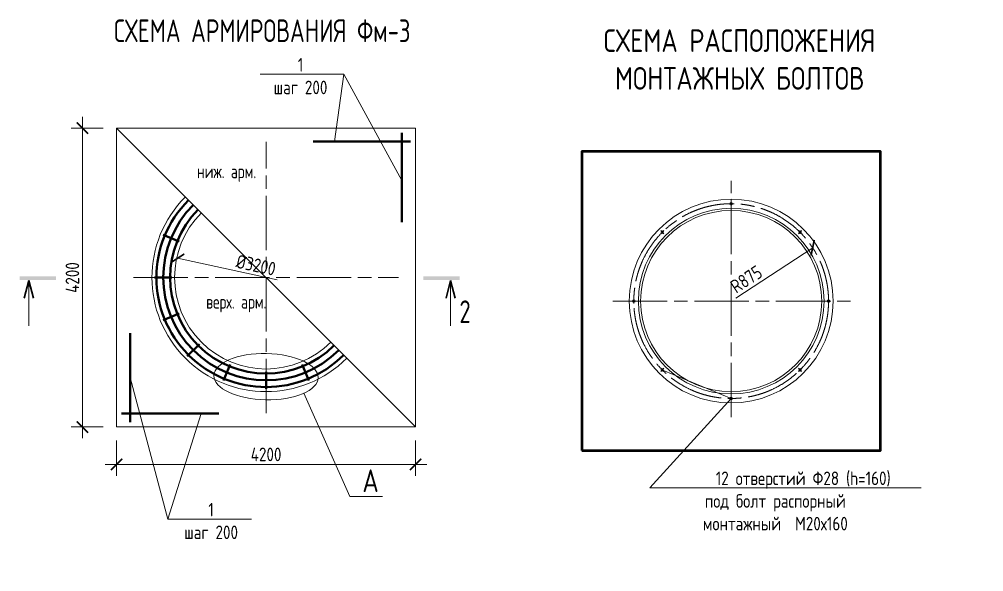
# Model space of a CAD drawing. Header units: millimetres. Extents: x 20530103 to 31271019, y 32092698 to 33532929.
# Drawn here: x 26401159 to 26422453, y 33017377 to 33029575 of the extents above; entities that cross this region are included whole.
import ezdxf
from ezdxf import colors
from ezdxf.entities.mleader import LeaderData, LeaderLine
from ezdxf.enums import TextEntityAlignment as Align
from ezdxf.lldxf.tags import DXFTag
from ezdxf.math import Vec2, Vec3

# ---------------------------------------------------------------- set-up
doc = ezdxf.new("R2010")
doc.units = ezdxf.units.MM
doc.linetypes.add('AM_ISO08W050', pattern=[18, 12, -1.5, 3, -1.5])
doc.styles.add('GOST 2.304', font='GOST.TTF')
tags = doc.linetypes.add('5-2', pattern=[3.5, 2.5, -1]).pattern_tags.tags
tags[6:7] = [DXFTag(74, 4), DXFTag(75, 0), DXFTag(340, '0'), DXFTag(46, 1.0), DXFTag(50, 0.0), DXFTag(44, 0.0), DXFTag(45, 0.0)]
tags[4:5] = [DXFTag(74, 4), DXFTag(75, 0), DXFTag(340, '0'), DXFTag(46, 1.0), DXFTag(50, 0.0), DXFTag(44, 0.0), DXFTag(45, 0.0)]
doc.dimstyles.new('м20', dxfattribs={"dimscale": 100, "dimtxt": 3, "dimasz": 2.5, "dimexe": 2.5, "dimexo": 3, "dimgap": 0.7, "dimtad": 1, "dimdec": 0, "dimlfac": 0.2, "dimtxsty": 'GOST 2.304', "dimblk": 'ARCHTICK', "dimcen": 2.5, "dimdle": 2.5, "dimclrd": 7, "dimclre": 7, "dimclrt": 256, "dimadec": 1, "dimazin": 0, "dimtfac": 1, "dimtdec": 0, "dimtmove": 0, "dimatfit": 3, "dimldrblk": 'NONE', "dimfxl": 1, "dimlwd": 20, "dimlwe": 20, "dimarcsym": 0})

# ---------------------------------------------------------------- blocks, each defined once
blk = doc.blocks.new('_None')
blk = doc.blocks.new('_ArchTick')
at = {"color": 0, "linetype": 'ByBlock', "const_width": 0.15}
blk.add_lwpolyline([(-0.5, -0.5), (0.5, 0.5)], dxfattribs=at)
blk = doc.blocks.new('*D448')
at = {"color": 7, "linetype": 'Continuous', "lineweight": 20, "transparency": 16777216}
for p, q in [((26403308, 33020273), (26403308, 33019497)), ((26409908, 33020273), (26409908, 33019497)), ((26403058, 33019747), (26410158, 33019747))]:
    blk.add_line(p, q, dxfattribs=at)
at = {"color": 7, "linetype": 'Continuous', "lineweight": 20, "transparency": 16777216, "xscale": 250, "yscale": 250, "zscale": 250, "rotation": 180}
blk.add_blockref('_ArchTick', (26403308, 33019747), dxfattribs=at)
at = {"color": 7, "linetype": 'Continuous', "lineweight": 20, "transparency": 16777216, "xscale": 250, "yscale": 250, "zscale": 250}
blk.add_blockref('_ArchTick', (26409908, 33019747), dxfattribs=at)
at = {"color": 7, "linetype": 'Continuous', "lineweight": 20, "transparency": 16777216, "insert": (26406608, 33019967), "char_height": 300, "attachment_point": 5, "style": 'GOST 2.304'}
blk.add_mtext('4200', dxfattribs=at)
blk = doc.blocks.new('*D449')
at = {"color": 7, "linetype": 'Continuous', "lineweight": 20, "transparency": 16777216}
for p, q in [((26402552, 33027423), (26402552, 33020323)), ((26403008, 33027173), (26402302, 33027173)), ((26403008, 33020573), (26402302, 33020573))]:
    blk.add_line(p, q, dxfattribs=at)
at = {"color": 7, "linetype": 'Continuous', "lineweight": 20, "transparency": 16777216, "xscale": 250, "yscale": 250, "zscale": 250}
for p, rotation in [((26402552, 33027173), 90), ((26402552, 33020573), 270)]:
    blk.add_blockref('_ArchTick', p, dxfattribs=dict(at, rotation=rotation))
at = {"color": 7, "linetype": 'Continuous', "lineweight": 20, "transparency": 16777216, "insert": (26402332, 33023873), "char_height": 300, "attachment_point": 5, "rotation": 90, "style": 'GOST 2.304'}
blk.add_mtext('4200', dxfattribs=at)
blk = doc.blocks.new('*D450')
at = {"color": 7, "linetype": 'Continuous', "lineweight": 20, "transparency": 16777216}
blk.add_line((26406849, 33023821), (26404653, 33024298), dxfattribs=at)
at = {"color": 7, "linetype": 'Continuous', "lineweight": 20, "transparency": 16777216, "xscale": 250, "yscale": 250, "zscale": 250, "rotation": 167.7305021858939}
blk.add_blockref('_ArchTick', (26404653, 33024298), dxfattribs=at)
at = {"color": 7, "linetype": 'Continuous', "lineweight": 20, "transparency": 16777216, "insert": (26406385, 33024147), "char_height": 300, "attachment_point": 5, "rotation": 347.7305, "style": 'GOST 2.304'}
blk.add_mtext('%%C3200', dxfattribs=at)
blk = doc.blocks.new('_Dot')
at = {"color": 0, "linetype": 'ByBlock', "lineweight": -2}
blk.add_line((-0.5, 0), (-1, 0), dxfattribs=at)
at = {"color": 0, "linetype": 'ByBlock', "const_width": 0.5}
blk.add_lwpolyline([(-0.25, 0, 1), (0.25, 0, 1)], format="xyb", close=True, dxfattribs=at)
blk = doc.blocks.new('*D459')
at = {"color": 7, "linetype": 'Continuous', "lineweight": 20, "transparency": 16777216}
blk.add_line((26416977, 33023419), (26418676, 33024531), dxfattribs=at)
at = {"color": 7, "linetype": 'Continuous', "lineweight": 20, "transparency": 16777216, "xscale": 250, "yscale": 250, "zscale": 250, "rotation": 33.21497678042191}
blk.add_blockref('_ArchTick', (26418676, 33024531), dxfattribs=at)
at = {"color": 7, "linetype": 'Continuous', "lineweight": 20, "transparency": 16777216, "insert": (26417211, 33023835), "char_height": 300, "attachment_point": 5, "rotation": 33.215, "style": 'GOST 2.304'}
blk.add_mtext('R875', dxfattribs=at)

msp = doc.modelspace()

# ---------------------------------------------------------------- hatches: boundary and pattern name
at = {"linetype": 'Continuous', "lineweight": 20}
h = msp.add_hatch(color=7, dxfattribs=at)
h.dxf.hatch_style = 1
h.paths.add_polyline_path([(26401169.2473, 33023896.7787), (26401169.2473, 33023816.7787), (26401969.2473, 33023816.7787), (26401969.2473, 33023896.7787)])
h = msp.add_hatch(color=7, dxfattribs=at)
h.dxf.hatch_style = 1
h.paths.add_polyline_path([(26410880.9584, 33023896.7787), (26410880.9584, 33023816.7787), (26410080.9584, 33023816.7787), (26410080.9584, 33023896.7787)])

# ---------------------------------------------------------------- linework, layer by layer
at = {"color": 7, "linetype": 'Continuous', "lineweight": 20}
for p, q in [((26408326.1123, 33028360.6376), (26409607.5211, 33026019.1387)), ((26416826.7764, 33025502.9931), (26416926.7764, 33025502.9931)), ((26416876.7764, 33025452.9931), (26416876.7764, 33025552.9931)), ((26415391.8522, 33024908.628), (26415321.1415, 33024837.9173)), ((26415391.8522, 33024837.9173), (26415321.1415, 33024908.628)), ((26418361.7007, 33024908.628), (26418432.4114, 33024837.9173)), ((26418361.7007, 33024837.9173), (26418432.4114, 33024908.628)), ((26401369.2473, 33022806.3824), (26401369.2473, 33023806.3824)), ((26410680.9584, 33022806.3824), (26410680.9584, 33023806.3824)), ((26414776.7764, 33023352.9931), (26414676.7764, 33023352.9931)), ((26414726.7764, 33023402.9931), (26414726.7764, 33023302.9931)), ((26418976.7764, 33023352.9931), (26419076.7764, 33023352.9931)), ((26419026.7764, 33023302.9931), (26419026.7764, 33023402.9931)), ((26415391.8522, 33021797.3582), (26415321.1415, 33021868.0688)), ((26415391.8522, 33021868.0688), (26415321.1415, 33021797.3582)), ((26418361.7007, 33021797.3582), (26418432.4114, 33021868.0688)), ((26418361.7007, 33021868.0688), (26418432.4114, 33021797.3582)), ((26404434.798, 33018537.2012), (26403607.5211, 33021662.7388)), ((26416826.7764, 33021202.9931), (26416926.7764, 33021202.9931)), ((26416876.7764, 33021252.9931), (26416876.7764, 33021152.9931))]:
    msp.add_line(p, q, dxfattribs=at)
at = {"color": 7, "linetype": '5-2', "lineweight": 20, "ltscale": 200}
msp.add_line((26403307.5211, 33027173.1543), (26409907.5211, 33020573.1543), dxfattribs=at)
at = {"color": 7, "linetype": 'AM_ISO08W050', "lineweight": 20, "ltscale": 100}
for p, q in [((26406607.5211, 33020878.7955), (26406607.5211, 33026867.5131)), ((26416876.7764, 33020787.0629), (26416876.7764, 33026011.6408)), ((26403682.9528, 33023873.1543), (26409532.0893, 33023873.1543)), ((26414264.5444, 33023352.9931), (26419524.2803, 33023352.9931))]:
    msp.add_line(p, q, dxfattribs=at)
at = {"color": 7, "linetype": 'Continuous', "lineweight": 40}
for p, q in [((26409797.4625, 33026873.1543), (26407647.1477, 33026873.1543)), ((26409607.5211, 33025098.6535), (26409607.5211, 33027068.4862)), ((26404334.7774, 33024814.5555), (26404685.8516, 33024669.1358)), ((26404147.5211, 33023873.1543), (26404527.5211, 33023873.1543)), ((26404334.7774, 33022931.753), (26404685.8516, 33023077.1727)), ((26403607.5211, 33022647.6551), (26403607.5211, 33020677.8224)), ((26404868.0384, 33022133.6716), (26405136.739, 33022402.3722)), ((26405666.1198, 33021600.4106), (26405811.5395, 33021951.4849)), ((26406607.5211, 33021413.1543), (26406607.5211, 33021793.1543)), ((26407548.9223, 33021600.4106), (26407403.5026, 33021951.4849)), ((26403417.5796, 33020873.1543), (26405567.8944, 33020873.1543))]:
    msp.add_line(p, q, dxfattribs=at)
at = {"color": 7, "linetype": 'Continuous', "lineweight": 30}
for p, q in [((26401369.2473, 33023806.3824), (26401269.2473, 33023414.2386)), ((26401369.2473, 33023806.3824), (26401469.2473, 33023414.2386)), ((26410680.9584, 33023806.3824), (26410580.9584, 33023414.2386)), ((26410680.9584, 33023806.3824), (26410780.9584, 33023414.2386))]:
    msp.add_line(p, q, dxfattribs=at)
at = {"color": 7, "linetype": 'Continuous', "lineweight": 20}
msp.add_lwpolyline([(26403307.5211, 33020573.1543), (26409907.5211, 33020573.1543), (26409907.5211, 33027173.1543), (26403307.5211, 33027173.1543)], close=True, dxfattribs=at)
at = {"color": 7, "linetype": 'Continuous', "lineweight": 50}
msp.add_lwpolyline([(26413576.7764, 33020052.9931), (26420176.7764, 33020052.9931), (26420176.7764, 33026652.9931), (26413576.7764, 33026652.9931)], close=True, dxfattribs=at)
at = {"color": 9, "linetype": '5-2', "lineweight": 20, "ltscale": 100}
for radius in [2250, 2050, 2000]:
    msp.add_circle((26416876.7764, 33023352.9931), radius, dxfattribs=at)
at = {"color": 7, "linetype": 'AM_ISO08W050', "lineweight": 20, "ltscale": 100}
msp.add_circle((26416876.7764, 33023352.9931), 2150, dxfattribs=at)
at = {"color": 7, "linetype": 'Continuous', "lineweight": 30}
for centre in [(26416876.7764, 33025502.9931), (26415356.4969, 33024873.2727), (26418397.056, 33024873.2727), (26414726.7764, 33023352.9931), (26419026.7764, 33023352.9931), (26415356.4969, 33021832.7135), (26418397.056, 33021832.7135), (26416876.7764, 33021202.9931)]:
    msp.add_circle(centre, 20, dxfattribs=at)
at = {"color": 7, "linetype": 'Continuous', "lineweight": 20}
for radius in [2520, 2020]:
    msp.add_arc((26406607.5211, 33023873.1543), radius, 135, 315, dxfattribs=at)
at = {"color": 7, "linetype": 'Continuous', "lineweight": 40}
for radius in [2420, 2270, 2120]:
    msp.add_arc((26406607.5211, 33023873.1543), radius, 135, 315, dxfattribs=at)
at = {"color": 7, "linetype": 'Continuous', "lineweight": 20}
msp.add_ellipse((26406607.5211, 33021684.2901), major_axis=(-1150.8577, 22.3212), ratio=0.4444329942, dxfattribs=at)

# ---------------------------------------------------------------- texts
at = {"color": 0, "lineweight": 20, "style": 'GOST 2.304', "width": 0.9}
msp.add_text('СХЕМА АРМИРОВАНИЯ Фм-3', height=500, dxfattribs=at).set_placement((26406522.163, 33029072.1473), align=Align.CENTER)
at = {"color": 7, "lineweight": 25, "style": 'GOST 2.304', "width": 0.9}
for s, p in [('ниж. арм.', (26405736.6577, 33025976.4016)), ('верх. арм.', (26405950.0996, 33023096.4988))]:
    msp.add_text(s, height=300, dxfattribs=at).set_placement(p, align=Align.BOTTOM_CENTER)
at = {"color": 7, "lineweight": 20, "style": 'GOST 2.304', "width": 0.9}
msp.add_text('2', height=500, dxfattribs=at).set_placement((26411000.145, 33022869.0853), align=Align.CENTER)
at = {"color": 7, "linetype": 'Continuous', "lineweight": 20, "insert": (26412417.1195, 33029354.0659), "char_height": 500, "width": 9039.667657, "attachment_point": 1, "style": 'GOST 2.304'}
msp.add_mtext('\\pi1644.8;СХЕМА РАСПОЛОЖЕНИЯ \\P\\pi1894.7;МОНТАЖНЫХ БОЛТОВ', dxfattribs=at)

# ---------------------------------------------------------------- dimensions: what is measured, and where the dimension line sits
at = {"color": 7, "linetype": 'Continuous', "lineweight": 20}
dim = msp.add_linear_dim(base=(26402552.2762, 33020573.1543), p1=(26403307.5211, 33027173.1543), p2=(26403307.5211, 33020573.1543), angle=90, text='4200', dimstyle='м20', override={"dimlfac": 0.5, "dimclrt": 7}, dxfattribs=at)
dim.commit()
dim.dimension.update_dxf_attribs({"geometry": '*D449', "text_midpoint": (26402332.2762, 33023873.1543)})
dim = msp.add_radius_dim(center=(26416876.7764, 33023352.9931), mpoint=(26418675.5119, 33024530.7242), text='R875', dimstyle='м20', override={"dimlfac": 0.5, "dimclrt": 7}, dxfattribs=at)
dim.commit()
dim.dimension.update_dxf_attribs({"geometry": '*D459', "text_midpoint": (26417331.6604, 33023650.8306), "dimtype": 164})
dim = msp.add_diameter_dim_2p(p1=(26408561.8388, 33023448.1339), p2=(26404653.2034, 33024298.1747), text='%%C3200', dimstyle='м20', override={"dimlfac": 0.5, "dimclrt": 7}, dxfattribs=at)
dim.commit()
dim.dimension.update_dxf_attribs({"geometry": '*D450', "text_midpoint": (26406338.2253, 33023931.7201), "dimtype": 163})
dim = msp.add_linear_dim(base=(26409907.5211, 33019747.0365), p1=(26403307.5211, 33020573.1543), p2=(26409907.5211, 33020573.1543), text='4200', dimstyle='м20', override={"dimlfac": 0.5, "dimclrt": 7}, dxfattribs=at)
dim.commit()
dim.dimension.update_dxf_attribs({"geometry": '*D448', "text_midpoint": (26406607.5211, 33019967.0365)})

# ---------------------------------------------------------------- leaders
ml = msp.add_multileader_mtext('Standard', dxfattribs=at)
ml.set_content('{\\C7;1\\Pшаг 200}', color=84, style='GOST 2.304')
ml.set_leader_properties(linetype='Continuous', lineweight=20)
ml.set_arrow_properties(name='NONE')
ml.build(insert=Vec2(0, 0))
ml.multileader.update_dxf_attribs({"text_left_attachment_type": 6, "text_right_attachment_type": 6, "dogleg_length": 3, "arrow_head_size": 30, "scale": 100})
ctx = ml.context
ctx.base_point, ctx.scale, ctx.char_height, ctx.arrow_head_size, ctx.landing_gap_size, ctx.plane_origin = Vec3(26406783.0409, 33028360.6376), 100, 300, 30, 0, Vec3(26405825.7385, 33030074.2227)
ctx.left_attachment, ctx.right_attachment, ctx.text_align_type = 6, 6, 1
notes = []
notes.append((ctx, [(1, (1, 1, 0), (26408326.1123, 33028360.6376), (-1, 0), 300, [(0, [(26408120.8679, 33026873.1543)], 0, [])])]))
ctx.mtext.insert, ctx.mtext.alignment, ctx.mtext.flow_direction = Vec3(26407367.1684, 33028720.6376), 2, 5
ml = msp.add_multileader_mtext('Standard', dxfattribs=at)
ml.set_content('{\\C7;Болт распорный монтажный\\P (в комплекте поставки)}', color=84, style='GOST 2.304')
ml.set_leader_properties(linetype='Continuous', lineweight=20)
ml.set_arrow_properties(name='NONE')
ml.build(insert=Vec2(0, 0))
ml.multileader.update_dxf_attribs({"text_left_attachment_type": 6, "text_right_attachment_type": 6, "dogleg_length": 3, "arrow_head_size": 30, "scale": 100})
ctx = ml.context
ctx.base_point, ctx.scale, ctx.char_height, ctx.arrow_head_size, ctx.landing_gap_size, ctx.plane_origin = Vec3(26395803.9504, 33027652.9781), 100, 300, 30, 0, Vec3(26393647.9735, 33026685.9856)
ctx.left_attachment, ctx.right_attachment = 6, 6
notes.append((ctx, [(0, (1, 1, 0), (26395503.9504, 33027652.9781), (1, 0), 300, [(0, [(26393235.2026, 33025399.6988)], 0, [])])]))
ctx.mtext.insert, ctx.mtext.width, ctx.mtext.defined_height, ctx.mtext.flow_direction = Vec3(26395803.9504, 33028012.9781), 5663.07798, 1542.8226, 5
ml = msp.add_multileader_mtext('Standard', dxfattribs=at)
ml.set_content('Болт распорный монтажный\\P (в комплекте поставки)', color=84, style='GOST 2.304')
ml.set_leader_properties(linetype='Continuous', lineweight=20)
ml.set_arrow_properties(name='NONE')
ml.build(insert=Vec2(0, 0))
ml.multileader.update_dxf_attribs({"text_left_attachment_type": 6, "text_right_attachment_type": 6, "dogleg_length": 3, "arrow_head_size": 30, "scale": 100})
ctx = ml.context
ctx.base_point, ctx.scale, ctx.char_height, ctx.arrow_head_size, ctx.landing_gap_size, ctx.plane_origin = Vec3(26206845.6976, 33027486.131), 100, 300, 30, 0, Vec3(26204689.7208, 33026519.1385)
ctx.left_attachment, ctx.right_attachment = 6, 6
notes.append((ctx, [(0, (1, 1, 0), (26206545.6976, 33027486.131), (1, 0), 300, [(0, [(26204276.9498, 33025232.8517)], 0, [])])]))
ctx.mtext.insert, ctx.mtext.width, ctx.mtext.defined_height, ctx.mtext.flow_direction = Vec3(26206845.6976, 33027846.131), 5663.07798, 1542.8226, 5
ml = msp.add_multileader_mtext('Standard', dxfattribs=at)
ml.set_content('{\\C7;Шов бетонирования}', color=84, style='GOST 2.304')
ml.set_leader_properties(linetype='Continuous', lineweight=20)
ml.set_arrow_properties(name='NONE')
ml.build(insert=Vec2(0, 0))
ml.multileader.update_dxf_attribs({"text_left_attachment_type": 6, "text_right_attachment_type": 6, "dogleg_length": 3, "arrow_head_size": 30, "scale": 100})
ctx = ml.context
ctx.base_point, ctx.scale, ctx.char_height, ctx.arrow_head_size, ctx.landing_gap_size, ctx.plane_origin = Vec3(26353881.553, 33023186.1696), 100, 300, 30, 0, Vec3(26356159.1458, 33021762.3859)
ctx.left_attachment, ctx.right_attachment, ctx.text_align_type = 6, 6, 1
notes.append((ctx, [(1, (1, 1, 0), (26353581.553, 33023186.1696), (1, 0), 300, [(0, [(26352654.1138, 33018490.8763)], 0, [])])]))
ctx.mtext.insert, ctx.mtext.width, ctx.mtext.alignment, ctx.mtext.flow_direction = Vec3(26355188.4969, 33023561.1696), 2732.348637, 2, 5
ml = msp.add_multileader_mtext('Standard', dxfattribs=at)
ml.set_content('{\\C0;        12 отверстий Ф28 (h=160)\\Pпод болт распорный \\Pмонтажный  М20х160}', color=7, style='GOST 2.304')
ml.set_leader_properties(linetype='Continuous', lineweight=20)
ml.set_arrow_properties(name='DOT')
ml.build(insert=Vec2(0, 0))
ml.multileader.update_dxf_attribs({"text_left_attachment_type": 6, "text_right_attachment_type": 6, "dogleg_length": 3, "arrow_head_size": 30, "scale": 100})
ctx = ml.context
ctx.base_point, ctx.scale, ctx.char_height, ctx.arrow_head_size, ctx.landing_gap_size, ctx.plane_origin = Vec3(26415218.9231, 33019229.613), 100, 300, 30, 0, Vec3(26428049.9639, 33018663.2111)
ctx.left_attachment, ctx.right_attachment, ctx.text_align_type = 6, 6, 1
notes.append((ctx, [(1, (1, 1, 0), (26415077.2719, 33019229.613), (1, 0), 141.6512, [(1, [(26415356.4969, 33021832.7135), (26416876.7764, 33021202.9931)], 0, [])])]))
ctx.mtext.insert, ctx.mtext.alignment, ctx.mtext.flow_direction = Vec3(26417851.5825, 33019589.613), 2, 5
ml = msp.add_multileader_mtext('Standard', dxfattribs=at)
ml.set_content('А', color=84, style='GOST 2.304')
ml.set_leader_properties(linetype='Continuous', lineweight=20)
ml.set_arrow_properties(name='NONE')
ml.build(insert=Vec2(0, 0))
ml.multileader.update_dxf_attribs({"text_left_attachment_type": 6, "text_right_attachment_type": 6, "dogleg_length": 3, "arrow_head_size": 30, "scale": 100})
ctx = ml.context
ctx.base_point, ctx.scale, ctx.char_height, ctx.arrow_head_size, ctx.landing_gap_size, ctx.plane_origin = Vec3(26408757.3261, 33019035.8645), 100, 500, 30, 0, Vec3(26403007.0224, 33012900.4969)
ctx.left_attachment, ctx.right_attachment, ctx.text_align_type = 6, 6, 1
notes.append((ctx, [(1, (1, 1, 0), (26408457.3261, 33019035.8645), (1, 0), 300, [(0, [(26407442.8986, 33021319.3456)], 0, [])])]))
ctx.mtext.insert, ctx.mtext.width, ctx.mtext.defined_height, ctx.mtext.alignment, ctx.mtext.flow_direction = Vec3(26408914.8261, 33019635.8645), 456.997942, 939.3198, 2, 5
ml = msp.add_multileader_mtext('Standard', dxfattribs=at)
ml.set_content('{\\C7;1\\Pшаг 200}', color=84, style='GOST 2.304')
ml.set_leader_properties(linetype='Continuous', lineweight=20)
ml.set_arrow_properties(name='NONE')
ml.build(insert=Vec2(0, 0))
ml.multileader.update_dxf_attribs({"text_left_attachment_type": 6, "text_right_attachment_type": 6, "dogleg_length": 3, "arrow_head_size": 30, "scale": 100})
ctx = ml.context
ctx.base_point, ctx.scale, ctx.char_height, ctx.arrow_head_size, ctx.landing_gap_size, ctx.plane_origin = Vec3(26404734.798, 33018537.2012), 100, 300, 30, 0, Vec3(26403852.312, 33020250.7864)
ctx.left_attachment, ctx.right_attachment, ctx.text_align_type = 6, 6, 1
notes.append((ctx, [(0, (1, 1, 0), (26404434.798, 33018537.2012), (1, 0), 300, [(0, [(26405171.7577, 33020873.1543)], 0, [])])]))
ctx.mtext.insert, ctx.mtext.alignment, ctx.mtext.flow_direction = Vec3(26405393.742, 33018897.2012), 2, 5
for ctx, leaders in notes:
    for number, flags, end, landing, length, lines in leaders:
        leader = LeaderData()
        leader.index, (leader.has_last_leader_line, leader.has_dogleg_vector, leader.attachment_direction) = number, flags
        leader.last_leader_point, leader.dogleg_vector, leader.dogleg_length = Vec3(end), Vec3(landing), length
        for number, points, colour, breaks in lines:
            line = LeaderLine()
            line.index, line.vertices, line.color, line.breaks = number, Vec3.list(points), colors.encode_raw_color(colour), breaks
            leader.lines.append(line)
        ctx.leaders.append(leader)

doc.saveas('drawing.dxf')
